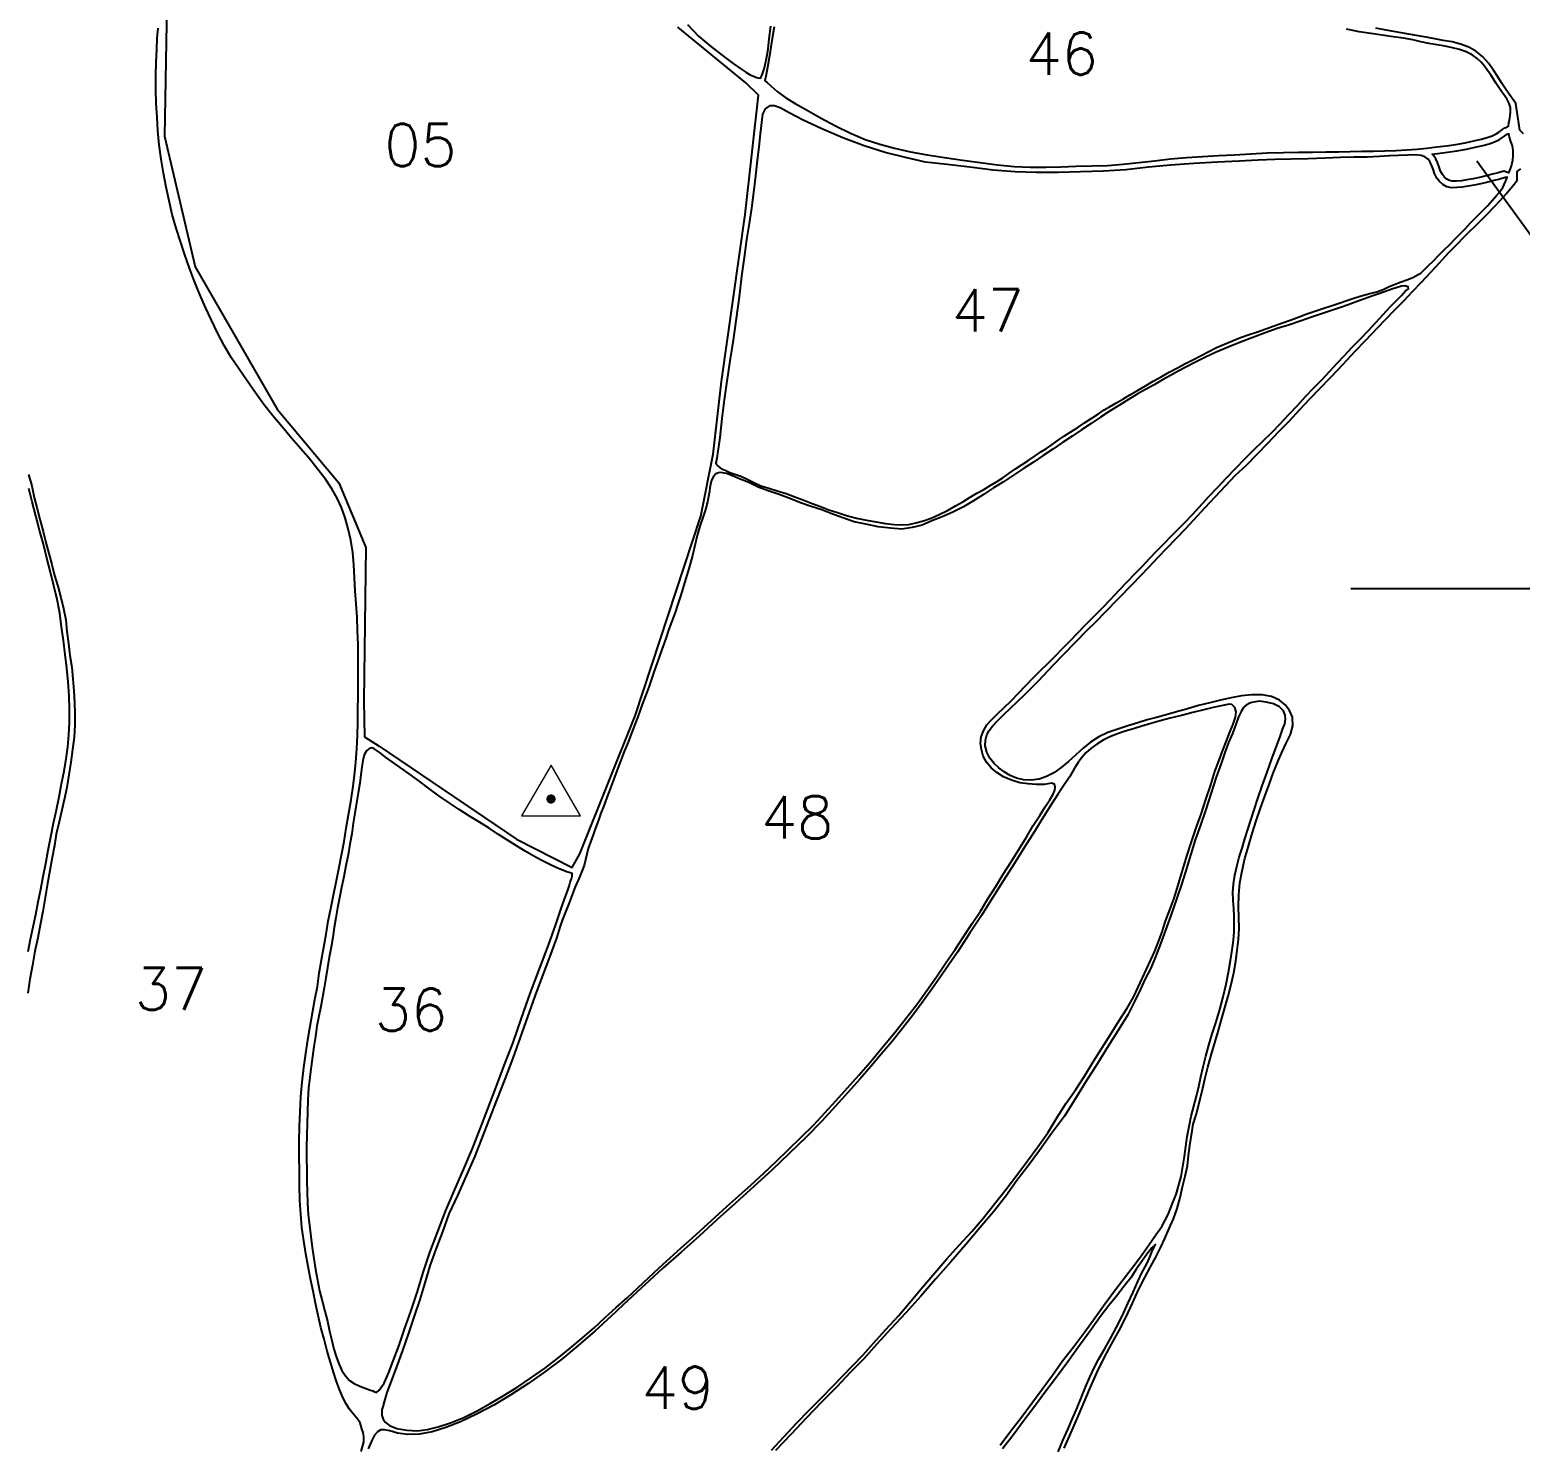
# Model space of a CAD drawing. Header units: millimetres. Extents: x 729593 to 732743, y 7839267 to 7843722.
# Drawn here: x 730967 to 731655, y 7840906 to 7841558 of the extents above; entities that cross this region are included whole.
import ezdxf
from ezdxf.enums import TextEntityAlignment as Align

# ---------------------------------------------------------------- set-up
doc = ezdxf.new("R2010")
doc.units = ezdxf.units.MM
for name, color, linetype in [('0114001001', 1, 'Continuous'), ('0114001001005', 5, 'Continuous'), ('0114001001035', 5, 'Continuous'), ('0114001001036', 5, 'Continuous'), ('0114001001037', 5, 'Continuous'), ('0114001001038', 5, 'Continuous'), ('0114001001046', 5, 'Continuous'), ('0114001001047', 5, 'Continuous'), ('0114001001048', 5, 'Continuous'), ('0114001001049', 5, 'Continuous'), ('0114001001050', 5, 'Continuous'), ('0114001001051', 5, 'Continuous'), ('MALHA', 8, 'Continuous'), ('PÁTIO', 7, 'Continuous'), ('TEXTO', 7, 'Continuous')]:
    doc.layers.add(name, color=color, linetype=linetype)
doc.styles.add('ROMANS', font='romans')

msp = doc.modelspace()

# ---------------------------------------------------------------- linework, layer by layer
at = {"layer": '0114001001', "color": 1}
for points in [[(731656.33, 7841509.57), (731654.67, 7841511.37), (731652.73, 7841523.53), (731651.2, 7841525.74), (731649.62, 7841527.92), (731647.95, 7841530.33), (731646.15, 7841533.08), (731644.39, 7841535.85), (731642.5, 7841538.92), (731640.19, 7841542.18), (731637.47, 7841545.17), (731634.38, 7841547.72), (731631.01, 7841549.61), (731627.26, 7841551.03), (731623.33, 7841551.97), (731619.32, 7841552.72), (731615.47, 7841553.49), (731611.46, 7841554.14), (731602.45, 7841555.79), (731592.91, 7841557.48), (731588.16, 7841558.26)], [(731444.5, 7840903.48), (731447.5, 7840910.36), (731450.56, 7840917.4), (731456.63, 7840931.69), (731459.65, 7840938.53), (731462.9, 7840945.11), (731466.32, 7840951.51), (731469.75, 7840957.79), (731473.01, 7840964.09), (731476.01, 7840970.38), (731478.74, 7840976.5), (731481.6, 7840982.15), (731484.24, 7840987.17), (731486.69, 7840991.6), (731488.85, 7840995.87), (731490.92, 7841000.25), (731492.94, 7841004.73), (731494.81, 7841009.32), (731496.53, 7841014.08), (731497.91, 7841019.03), (731499.09, 7841024.01), (731500.27, 7841028.94), (731501.27, 7841033.76), (731501.83, 7841038.42), (731502.43, 7841043.09), (731503.13, 7841047.89), (731504.01, 7841052.83), (731505.42, 7841057.63), (731506.75, 7841062.77), (731508.09, 7841068.15), (731509.34, 7841073.66), (731510.66, 7841079.17), (731512.19, 7841084.7), (731515.45, 7841095.67), (731517.02, 7841101.11), (731518.49, 7841106.49), (731520.03, 7841111.92), (731521.44, 7841117.37), (731522.72, 7841122.76), (731523.61, 7841128), (731524.27, 7841133.12), (731524.8, 7841138.12), (731525.18, 7841143.15), (731525.08, 7841148.21), (731524.86, 7841153.35), (731524.94, 7841158.66), (731525.54, 7841164.16), (731526.48, 7841169.78), (731527.84, 7841175.48), (731529.44, 7841181.18), (731531.19, 7841186.97), (731533.02, 7841192.81), (731534.97, 7841198.6), (731536.96, 7841204.21), (731538.95, 7841209.59), (731540.91, 7841214.78), (731542.83, 7841219.71), (731544.79, 7841224.37), (731546.85, 7841228.6), (731548.78, 7841232.62), (731549.9, 7841236.64), (731549.69, 7841240.53), (731548.36, 7841243.74), (731546.41, 7841246.3), (731543.69, 7841248.43), (731540.05, 7841250.07), (731535.76, 7841250.91), (731531.06, 7841250.97), (731526.3, 7841250.46), (731521.5, 7841249.46), (731516.62, 7841248.41), (731511.57, 7841247.24), (731506.45, 7841245.9), (731501.29, 7841244.48), (731496.24, 7841243.05), (731491.48, 7841241.61), (731487.02, 7841240.4), (731482.71, 7841239.33), (731478.38, 7841237.96), (731473.87, 7841236.61), (731469.22, 7841235.1), (731464.66, 7841233.45), (731460.48, 7841231.49), (731456.65, 7841229.05), (731453.14, 7841226.3), (731449.81, 7841223.27), (731446.47, 7841220.19), (731443.06, 7841217.35), (731439.69, 7841214.98), (731436.33, 7841213.22), (731432.84, 7841211.97), (731429.27, 7841211.49), (731425.76, 7841211.74), (731422.5, 7841212.48), (731419.6, 7841213.68), (731416.79, 7841215.4), (731414.28, 7841217.24), (731412.06, 7841219.33), (731410.22, 7841221.75), (731408.83, 7841224.51), (731408.08, 7841227.34), (731408.12, 7841230.03), (731408.71, 7841232.39), (731409.8, 7841234.46), (731411.36, 7841236.41), (731413.58, 7841238.79), (731416.44, 7841241.63), (731422.95, 7841247.84), (731426.12, 7841250.93), (731432.58, 7841257.29), (731439.28, 7841264.37), (731454.84, 7841280.5), (731459.14, 7841284.77), (731463.4, 7841289.07), (731475.88, 7841301.82), (731483.64, 7841309.97), (731487.61, 7841314.2), (731491.77, 7841318.49), (731500.5, 7841327.57), (731509.46, 7841337.22), (731514.09, 7841342.17), (731523.54, 7841352.12), (731528.55, 7841356.85), (731533.49, 7841361.81), (731538.44, 7841366.91), (731543.36, 7841372.16), (731548.37, 7841377.3), (731553.21, 7841382.49), (731557.91, 7841387.6), (731562.57, 7841392.38), (731566.94, 7841396.92), (731570.94, 7841401.14), (731578.84, 7841409.61), (731583.27, 7841414.13), (731592.41, 7841423.67), (731596.8, 7841428.35), (731601.07, 7841432.64), (731605.13, 7841436.86), (731609.22, 7841441.2), (731613.48, 7841445.76), (731617.55, 7841450.19), (731621.61, 7841454.5), (731625.49, 7841458.55), (731629.09, 7841462.22), (731636.09, 7841469.17), (731639.63, 7841472.73), (731642.8, 7841475.98), (731645.67, 7841478.99), (731648.29, 7841481.87), (731650.44, 7841484.49), (731652.19, 7841486.58), (731653.44, 7841488.27), (731653.36, 7841492.25), (731655.07, 7841493.48)]]:
    msp.add_lwpolyline(points, dxfattribs=at)
at = {"layer": '0114001001005'}
msp.add_lwpolyline([(731030.6, 7841569.03), (731029.53, 7841508.49), (731043.58, 7841448.21), (731081.52, 7841382.64), (731109.89, 7841348.72), (731122.41, 7841318.83), (731121.38, 7841248.13), (731121.77, 7841231.45), (731128.5, 7841227.23), (731191.83, 7841184.38), (731217.47, 7841171.34), (731221.04, 7841177.58), (731246.61, 7841241.14), (731276.86, 7841333.29), (731282.51, 7841361.85), (731286.45, 7841395.38), (731297.3, 7841472.37), (731303.48, 7841527.44), (731297.67, 7841533.12), (731266.31, 7841558.83)], dxfattribs=at)
at = {"layer": '0114001001035'}
msp.add_lwpolyline([(731270.71, 7841560.05), (731275.79, 7841554.72), (731281.28, 7841550.02), (731286.86, 7841545.69), (731291.73, 7841542), (731295.25, 7841539.57), (731297.6, 7841538.05), (731299.65, 7841536.86), (731301.23, 7841536.2), (731302.54, 7841535.65), (731304.07, 7841535.21), (731304.48, 7841535.38), (731305.33, 7841537.21), (731306.31, 7841540.02), (731307.22, 7841544.29), (731307.86, 7841548.6), (731308.45, 7841553.4), (731309.18, 7841559.21)], dxfattribs=at)
at = {"layer": '0114001001036'}
msp.add_lwpolyline([(731210.44, 7841171.16), (731206.86, 7841172.84), (731203.31, 7841174.64), (731199.83, 7841176.56), (731195.89, 7841178.79), (731191.81, 7841181.26), (731187.73, 7841183.89), (731183.57, 7841186.56), (731179.26, 7841189.33), (731174.79, 7841192.14), (731170.13, 7841194.95), (731165.49, 7841197.94), (731160.79, 7841201.04), (731156.05, 7841204.34), (731151.31, 7841207.9), (731146.77, 7841211.31), (731142.38, 7841214.45), (731138.2, 7841217.35), (731134.51, 7841219.99), (731131.47, 7841222.2), (731128.93, 7841224.1), (731127.09, 7841225.39), (731126.2, 7841225.99), (731125.67, 7841226.23), (731125.34, 7841226.39), (731124.23, 7841226.27), (731122.61, 7841225.11), (731121.64, 7841223.29), (731120.97, 7841220.59), (731120.52, 7841217.57), (731120.09, 7841214.23), (731119.57, 7841210.2), (731118.83, 7841205.73), (731118.04, 7841201.08), (731117.25, 7841196.36), (731116.6, 7841191.66), (731115.9, 7841186.83), (731115.05, 7841182.05), (731114.19, 7841177.12), (731113.21, 7841172.07), (731112.2, 7841167), (731111.21, 7841162.03), (731110.23, 7841157.25), (731109.34, 7841152.66), (731108.52, 7841148.11), (731107.81, 7841143.57), (731107.1, 7841139.03), (731106.34, 7841134.48), (731105.47, 7841129.88), (731104.68, 7841125.17), (731103.85, 7841120.4), (731103.08, 7841115.83), (731102.35, 7841111.46), (731101.55, 7841107.09), (731100.66, 7841102.64), (731099.84, 7841098.04), (731099.1, 7841093.36), (731098.42, 7841088.66), (731097.78, 7841084.05), (731097.14, 7841079.43), (731096.51, 7841074.56), (731095.98, 7841069.43), (731095.68, 7841064.05), (731095.46, 7841058.58), (731095.26, 7841053.15), (731095.1, 7841047.81), (731095.01, 7841042.52), (731095.07, 7841037.21), (731095.14, 7841031.96), (731095.21, 7841026.77), (731095.27, 7841021.65), (731095.39, 7841016.49), (731095.8, 7841011.3), (731096.33, 7841006.11), (731096.98, 7841001.02), (731097.68, 7840995.96), (731098.4, 7840990.91), (731099.15, 7840985.86), (731100.03, 7840980.89), (731101.02, 7840976.09), (731102.18, 7840971.38), (731103.41, 7840966.69), (731104.62, 7840962.03), (731105.68, 7840957.47), (731106.63, 7840953.21), (731107.66, 7840949.14), (731108.81, 7840945.36), (731110.02, 7840942.05), (731111.37, 7840939.24), (731112.92, 7840936.81), (731114.79, 7840934.76), (731117.02, 7840933.31), (731119.66, 7840932.12), (731122.12, 7840931.16), (731124.08, 7840930.4), (731125.57, 7840929.87), (731126.41, 7840929.49), (731127.25, 7840929.08), (731128.57, 7840930.18), (731130.87, 7840933.52), (731133.03, 7840938.42), (731135.04, 7840943.82), (731137.55, 7840950.58), (731140.2, 7840958.36), (731143.21, 7840966.98), (731146.17, 7840975.75), (731148.85, 7840984.46), (731151.88, 7840993.7), (731155.51, 7841003.33), (731159.33, 7841013.12), (731163.36, 7841022.82), (731167.61, 7841032.29), (731171.51, 7841041.61), (731175.06, 7841050.75), (731178.64, 7841059.98), (731182.31, 7841069.69), (731186.17, 7841079.89), (731190.26, 7841090.53), (731194.13, 7841101.73), (731198.17, 7841113.12), (731202.54, 7841124.46), (731206.65, 7841135.51), (731209.99, 7841145.02), (731212.33, 7841151.82), (731214.04, 7841156.68), (731215.31, 7841160.31), (731216.11, 7841162.73), (731216.66, 7841164.49), (731217.16, 7841165.99), (731217.58, 7841167.25), (731217.51, 7841168.48), (731216.59, 7841168.75), (731215.11, 7841169.32), (731213.05, 7841170.08)], close=True, dxfattribs=at)
at = {"layer": '0114001001037'}
for points in [[(731120.16, 7840901.95), (731121.41, 7840906.43), (731121.44, 7840908.88), (731121.17, 7840910.65), (731120.53, 7840912.41), (731119.71, 7840915.22), (731118.16, 7840917.35), (731116.49, 7840919.28), (731114.75, 7840921.55), (731113.32, 7840923.94), (731111.77, 7840926.91), (731110.16, 7840930.55), (731108.8, 7840934.24), (731107.46, 7840938.46), (731106.06, 7840943.12), (731104.56, 7840948.24), (731103.11, 7840953.68), (731101.69, 7840959.18), (731100.37, 7840964.69), (731099.13, 7840970.29), (731098.03, 7840975.94), (731096.9, 7840981.6), (731095.81, 7840987.32), (731094.69, 7840993.15), (731093.77, 7840999.14), (731092.92, 7841005.25), (731092.37, 7841011.47), (731091.98, 7841017.9), (731091.77, 7841024.5), (731091.71, 7841031.28), (731091.6, 7841038.13), (731091.64, 7841045), (731091.73, 7841051.84), (731092.01, 7841058.73), (731092.45, 7841065.54), (731093.02, 7841072.32), (731093.74, 7841078.98), (731094.66, 7841085.45), (731095.65, 7841091.83), (731096.74, 7841098.07), (731097.83, 7841104.21), (731098.92, 7841110.33), (731100, 7841116.46), (731100.89, 7841122.58), (731101.89, 7841128.61), (731103.03, 7841134.53), (731104.02, 7841140.48), (731105, 7841146.44), (731106.24, 7841152.41), (731107.46, 7841158.45), (731108.67, 7841164.55), (731109.93, 7841170.71), (731111.16, 7841176.9), (731112.32, 7841183.18), (731113.33, 7841189.42), (731114.42, 7841195.54), (731115.4, 7841201.6), (731116.32, 7841207.65), (731117.11, 7841213.67), (731117.76, 7841219.78), (731118.27, 7841225.94), (731118.5, 7841232.11), (731118.62, 7841238.18), (731118.69, 7841244.12), (731118.79, 7841250.1), (731118.82, 7841256.03), (731118.85, 7841261.99), (731118.85, 7841268.02), (731118.77, 7841274.14), (731118.54, 7841280.38), (731118.3, 7841286.65), (731117.84, 7841292.83), (731117.51, 7841298.85), (731117.16, 7841304.85), (731116.85, 7841310.81), (731116.36, 7841316.58), (731115.46, 7841322.16), (731114.19, 7841327.46), (731112.88, 7841332.53), (731111.22, 7841337.27), (731109.12, 7841341.59), (731106.64, 7841345.88), (731103.73, 7841350.31), (731100.3, 7841354.87), (731096.51, 7841359.55), (731092.41, 7841364.35), (731088.1, 7841369.32), (731083.84, 7841374.47), (731079.55, 7841379.61), (731075.39, 7841384.85), (731071.45, 7841390.23), (731067.59, 7841395.66), (731063.9, 7841401.04), (731060.27, 7841406.44), (731056.98, 7841412.01), (731053.9, 7841417.79), (731051.13, 7841423.69), (731048.49, 7841429.58), (731045.87, 7841435.45), (731043.41, 7841441.48), (731041.07, 7841447.65), (731038.9, 7841453.86), (731036.83, 7841460), (731034.86, 7841466.15), (731033.12, 7841472.35), (731031.63, 7841478.67), (731030.31, 7841485.04), (731028.99, 7841491.46), (731027.92, 7841497.97), (731027.11, 7841504.5), (731026.49, 7841510.95), (731026.08, 7841517.27), (731025.71, 7841523.6), (731025.57, 7841530.02), (731025.59, 7841536.38), (731025.71, 7841542.67), (731025.9, 7841548.56), (731026.19, 7841553.73), (731026.52, 7841558.31)], [(730966.82, 7841352.55), (730968.27, 7841347.24), (730969.47, 7841341.93), (730970.76, 7841336.64), (730972.17, 7841331.35), (730973.48, 7841326.14), (730974.82, 7841321.11), (730976.22, 7841316.07), (730977.6, 7841311.04), (730978.82, 7841305.97), (730980.27, 7841300.94), (730981.66, 7841295.8), (730982.9, 7841290.67), (730984.01, 7841285.47), (730984.52, 7841280.09), (730985.24, 7841274.54), (730985.89, 7841268.99), (730986.73, 7841263.63), (730987.3, 7841258.22), (730987.75, 7841252.74), (730988.03, 7841247.39), (730988.15, 7841242.24), (730988.13, 7841236.95), (730987.8, 7841231.4), (730987.1, 7841225.71), (730986.27, 7841219.91), (730985.4, 7841214.06), (730984.49, 7841208.15), (730983.27, 7841202.42), (730981.96, 7841197.06), (730980.71, 7841191.77), (730979.59, 7841186.57), (730978.76, 7841181.41), (730977.71, 7841175.84), (730976.57, 7841169.9), (730975.54, 7841163.82), (730974.48, 7841157.46), (730973.39, 7841150.97), (730972.22, 7841144.7), (730971.08, 7841138.81), (730969.73, 7841132.64), (730968.57, 7841126.27), (730967.47, 7841119.84), (730966.41, 7841113.26)]]:
    msp.add_lwpolyline(points, dxfattribs=at)
at = {"layer": '0114001001038'}
msp.add_lwpolyline([(730966.7, 7841132.52), (730967.75, 7841138.22), (730968.98, 7841143.89), (730970.13, 7841149.61), (730971.25, 7841155.44), (730972.44, 7841161.24), (730973.57, 7841167.12), (730974.73, 7841173.13), (730975.9, 7841179.26), (730977.09, 7841185.47), (730978.36, 7841191.69), (730979.63, 7841197.81), (730980.9, 7841203.83), (730982.06, 7841209.83), (730983.16, 7841215.7), (730984.1, 7841221.41), (730984.88, 7841226.94), (730985.44, 7841232.46), (730985.67, 7841238.18), (730985.62, 7841244.28), (730985.52, 7841250.49), (730985.14, 7841256.82), (730984.43, 7841263.16), (730983.7, 7841269.57), (730982.92, 7841275.93), (730982.07, 7841282.24), (730981.24, 7841288.52), (730979.96, 7841294.82), (730978.46, 7841301.1), (730976.92, 7841307.47), (730975.3, 7841313.91), (730973.65, 7841320.36), (730971.86, 7841326.84), (730970.15, 7841333.37), (730968.52, 7841339.83), (730966.95, 7841345.98)], dxfattribs=at)
at = {"layer": '0114001001046'}
msp.add_lwpolyline([(731310.68, 7841559.01), (731309.58, 7841552.58), (731308.64, 7841546.46), (731307.78, 7841541.08), (731306.99, 7841537.04), (731306.42, 7841534.12), (731307.29, 7841533.37), (731309.28, 7841531.59), (731312.07, 7841529.2), (731316.02, 7841526.24), (731320.31, 7841523.66), (731325.68, 7841520.61), (731332, 7841516.94), (731339.03, 7841513.28), (731345.87, 7841509.89), (731352.59, 7841507.04), (731359.43, 7841504.79), (731366.27, 7841502.97), (731373.6, 7841501.25), (731381.32, 7841499.88), (731389.33, 7841498.69), (731397.62, 7841497.53), (731405.72, 7841496.33), (731413.76, 7841495.38), (731421.4, 7841494.58), (731428.77, 7841494.27), (731435.94, 7841494.25), (731442.97, 7841494.46), (731450.03, 7841494.64), (731457.18, 7841494.84), (731464.41, 7841495.07), (731471.64, 7841495.6), (731478.88, 7841496.31), (731486.18, 7841497.18), (731493.53, 7841498.04), (731500.9, 7841498.71), (731508.28, 7841499.22), (731515.66, 7841499.63), (731523.04, 7841499.93), (731530.53, 7841500.35), (731538.11, 7841500.78), (731545.54, 7841500.96), (731552.54, 7841501.12), (731558.99, 7841501.19), (731565.09, 7841501.24), (731570.92, 7841501.33), (731576.34, 7841501.47), (731581.69, 7841501.63), (731587.11, 7841501.57), (731592.35, 7841501.74), (731597.45, 7841501.98), (731602.35, 7841502.27), (731607.1, 7841502.61), (731611.72, 7841503.04), (731616.31, 7841503.54), (731620.79, 7841504.1), (731625.11, 7841504.75), (731629.37, 7841505.51), (731633.41, 7841506.34), (731636.79, 7841507.13), (731639.6, 7841507.87), (731641.83, 7841508.66), (731643.72, 7841509.57), (731644.97, 7841510.43), (731645.95, 7841511.1), (731646.76, 7841511.73), (731647.74, 7841512.32), (731648.91, 7841512.86), (731649.33, 7841513.09), (731649.54, 7841514.65), (731649.84, 7841516.13), (731650.22, 7841517.87), (731650.24, 7841519.91), (731650.26, 7841521.81), (731649.61, 7841523.67), (731648.73, 7841525.51), (731647.47, 7841527.21), (731646.19, 7841529.06), (731644.96, 7841530.95), (731643.75, 7841532.81), (731642.47, 7841534.8), (731641.17, 7841536.81), (731639.76, 7841538.8), (731638.37, 7841540.74), (731636.8, 7841542.64), (731634.97, 7841544.39), (731632.61, 7841546), (731629.82, 7841547.4), (731626.8, 7841548.49), (731623.61, 7841549.32), (731620.24, 7841550.05), (731616.55, 7841550.66), (731612.71, 7841551.33), (731608.95, 7841552.09), (731605.2, 7841552.91), (731600.98, 7841553.66), (731596.21, 7841554.41), (731591.17, 7841555.14), (731585.92, 7841555.82), (731580.44, 7841556.65), (731574.73, 7841557.83)], dxfattribs=at)
at = {"layer": '0114001001047'}
msp.add_lwpolyline([(731284.29, 7841356.87), (731284.66, 7841356.45), (731284.95, 7841356.24), (731285.85, 7841355.57), (731286.88, 7841354.98), (731288.39, 7841354.28), (731290.3, 7841353.5), (731292.52, 7841352.64), (731295.25, 7841351.68), (731298.2, 7841350.37), (731301.39, 7841348.78), (731304.61, 7841347.27), (731308.17, 7841346.14), (731312.11, 7841344.96), (731316.21, 7841343.71), (731320.24, 7841342.17), (731324.33, 7841340.67), (731328.25, 7841339.11), (731332.08, 7841337.67), (731335.92, 7841336.26), (731339.86, 7841334.93), (731344.11, 7841333.58), (731348.72, 7841332.44), (731353.31, 7841331.39), (731357.76, 7841330.6), (731362.07, 7841329.9), (731365.98, 7841329.38), (731369.61, 7841329.29), (731372.88, 7841329.51), (731376.05, 7841330.17), (731379.51, 7841331.2), (731383.11, 7841332.35), (731386.86, 7841334.09), (731390.71, 7841335.92), (731394.38, 7841338.01), (731397.75, 7841339.97), (731401.02, 7841341.99), (731404.24, 7841343.87), (731407.34, 7841345.62), (731410.32, 7841347.37), (731413.26, 7841349.13), (731416.11, 7841350.94), (731418.98, 7841353.04), (731422.05, 7841355.15), (731425.15, 7841357.12), (731428.2, 7841359.15), (731431.04, 7841361.12), (731433.76, 7841362.92), (731436.36, 7841364.54), (731438.92, 7841366.36), (731441.68, 7841368.3), (731444.57, 7841370.26), (731447.59, 7841372.22), (731450.68, 7841374.13), (731453.87, 7841376.29), (731457.22, 7841378.51), (731460.3, 7841380.47), (731462.89, 7841382.25), (731465.37, 7841383.76), (731468.24, 7841385.4), (731471.44, 7841387.23), (731474.79, 7841389.25), (731478.34, 7841391.29), (731481.95, 7841393.34), (731485.53, 7841395.5), (731489.24, 7841397.57), (731492.94, 7841399.67), (731496.72, 7841401.67), (731500.44, 7841403.62), (731504.06, 7841405.57), (731507.66, 7841407.39), (731511.11, 7841409.24), (731514.66, 7841411.03), (731518.36, 7841412.67), (731522.08, 7841414.21), (731525.84, 7841415.72), (731529.74, 7841417), (731533.61, 7841418.28), (731537.42, 7841419.62), (731541.26, 7841421.01), (731545.14, 7841422.42), (731549.09, 7841423.9), (731552.81, 7841425.27), (731556.42, 7841426.58), (731560.07, 7841427.87), (731563.82, 7841429.03), (731567.55, 7841430.23), (731571.21, 7841431.5), (731574.84, 7841432.75), (731578.5, 7841433.98), (731582.08, 7841434.98), (731585.49, 7841435.92), (731588.72, 7841436.79), (731591.56, 7841437.88), (731594.36, 7841439.14), (731597.18, 7841440.34), (731599.86, 7841441.37), (731602.48, 7841442.31), (731605.27, 7841443.37), (731607.74, 7841444.71), (731608.93, 7841445.38), (731610.06, 7841446.48), (731612.35, 7841448.75), (731614.75, 7841451.08), (731617.14, 7841453.52), (731619.75, 7841456.16), (731622.3, 7841458.64), (731624.64, 7841461.1), (731626.9, 7841463.34), (731629.36, 7841465.85), (731631.83, 7841468.49), (731634.5, 7841471.15), (731637.08, 7841473.82), (731639.62, 7841476.4), (731641.92, 7841478.93), (731643.83, 7841481.1), (731645.12, 7841482.61), (731645.96, 7841483.74), (731646.72, 7841484.87), (731647.43, 7841486.3), (731648.1, 7841487.87), (731648.72, 7841489.65), (731647.89, 7841489.51), (731645.39, 7841488.69), (731642.73, 7841488.03), (731639.8, 7841487.31), (731636.55, 7841486.57), (731633.59, 7841485.99), (731630.73, 7841485.47), (731628.03, 7841485.02), (731625.57, 7841484.79), (731623.06, 7841484.69), (731620.97, 7841485.21), (731619.11, 7841486.26), (731617.58, 7841487.63), (731616.38, 7841489.22), (731615.31, 7841491.24), (731614.62, 7841493.24), (731613.9, 7841495.13), (731613.23, 7841496.54), (731612.31, 7841497.96), (731610.77, 7841499.01), (731609.08, 7841499.65), (731606.5, 7841499.96), (731602.79, 7841499.84), (731598.64, 7841499.61), (731594.49, 7841499.43), (731589.82, 7841499.16), (731584.22, 7841498.83), (731578.22, 7841498.82), (731571.83, 7841498.7), (731564.8, 7841498.46), (731557.02, 7841498.13), (731549.16, 7841497.86), (731541.57, 7841497.72), (731533.87, 7841497.4), (731525.21, 7841496.96), (731515.22, 7841496.5), (731504.21, 7841495.85), (731493.56, 7841495.16), (731483.27, 7841494.21), (731472.9, 7841493.02), (731462.41, 7841492.39), (731451.98, 7841492.12), (731441.68, 7841491.81), (731431.74, 7841491.75), (731421.86, 7841492.04), (731411.69, 7841492.89), (731401, 7841494.23), (731390.5, 7841495.42), (731380.54, 7841496.61), (731371.22, 7841498.68), (731361.93, 7841501), (731352.21, 7841504.01), (731342.3, 7841507.81), (731332.72, 7841511.97), (731324.08, 7841515.92), (731317.59, 7841519.31), (731313.48, 7841521.52), (731310.84, 7841522.59), (731308.59, 7841522.46), (731306.57, 7841521.12), (731305.38, 7841518.61), (731304.84, 7841514.79), (731304.26, 7841509.68), (731303.56, 7841503.6), (731302.83, 7841497.27), (731302.08, 7841490.24), (731301.1, 7841482.59), (731300.17, 7841475.33), (731299.2, 7841468.28), (731297.97, 7841460.84), (731296.89, 7841452.61), (731295.65, 7841443.9), (731294.48, 7841434.36), (731293.16, 7841424.43), (731291.72, 7841414.5), (731290.25, 7841404.85), (731288.82, 7841395.53), (731287.71, 7841386.87), (731286.63, 7841378.39), (731285.56, 7841369.51), (731284.22, 7841360.04), (731283.81, 7841357.71)], close=True, dxfattribs=at)
at = {"layer": '0114001001048'}
msp.add_lwpolyline([(731129.8, 7840921.16), (731129.77, 7840918.59), (731130.32, 7840916.83), (731131.35, 7840915.49), (731133.25, 7840914), (731136.72, 7840912.61), (731141.22, 7840911.73), (731146.17, 7840911.47), (731150.88, 7840912.07), (731155.79, 7840913.34), (731161.48, 7840915.19), (731167.49, 7840917.67), (731173.77, 7840920.71), (731179.71, 7840924.03), (731185.74, 7840927.59), (731192, 7840931.46), (731198.37, 7840935.69), (731204.7, 7840940.24), (731210.8, 7840944.91), (731216.66, 7840949.63), (731222.29, 7840954.31), (731227.62, 7840959.03), (731232.76, 7840963.81), (731237.82, 7840968.31), (731242.87, 7840972.77), (731247.88, 7840977.37), (731252.77, 7840982.03), (731257.72, 7840986.67), (731262.7, 7840991.27), (731267.82, 7840995.86), (731273.03, 7841000.55), (731278.28, 7841005.32), (731283.52, 7841010.08), (731288.84, 7841014.94), (731294.38, 7841019.79), (731300.08, 7841024.97), (731305.88, 7841030.35), (731311.55, 7841035.76), (731317.25, 7841041.26), (731323.22, 7841046.93), (731328.95, 7841052.65), (731334.05, 7841058.1), (731339.07, 7841063.59), (731344.53, 7841069.58), (731349.77, 7841075.53), (731355.05, 7841081.71), (731360.78, 7841088.53), (731366.35, 7841095.18), (731371.49, 7841101.61), (731376.43, 7841108.13), (731381.12, 7841114.51), (731385.59, 7841120.84), (731389.91, 7841127.23), (731394.12, 7841133.51), (731398.18, 7841139.54), (731402.09, 7841145.41), (731405.85, 7841151.09), (731409.3, 7841156.84), (731412.9, 7841162.51), (731416.36, 7841168.18), (731419.96, 7841173.86), (731423.58, 7841179.53), (731427, 7841185.24), (731430.21, 7841190.57), (731433.22, 7841195.18), (731435.76, 7841199.17), (731437.86, 7841202.53), (731439.36, 7841205.09), (731440.12, 7841206.88), (731440.27, 7841208.27), (731439.98, 7841209.64), (731438.59, 7841210.12), (731435.17, 7841209.5), (731431.57, 7841209.51), (731427.9, 7841209.78), (731424.03, 7841210.35), (731420.17, 7841211.48), (731416.5, 7841213.11), (731413.42, 7841215.01), (731410.78, 7841217.23), (731408.63, 7841219.85), (731407.14, 7841222.64), (731406.26, 7841225.63), (731405.93, 7841228.59), (731406.2, 7841231.54), (731407.21, 7841234.31), (731408.78, 7841237.01), (731410.99, 7841239.43), (731413.59, 7841241.95), (731416.64, 7841244.93), (731419.94, 7841248.16), (731423.33, 7841251.63), (731426.76, 7841255.19), (731430.16, 7841258.7), (731433.57, 7841262.07), (731436.95, 7841265.37), (731440.26, 7841268.67), (731443.6, 7841272.06), (731446.99, 7841275.63), (731450.56, 7841279.34), (731454.25, 7841283.14), (731458.11, 7841287.05), (731462.06, 7841291), (731465.97, 7841295.08), (731469.87, 7841299.1), (731473.52, 7841303.05), (731477.09, 7841306.74), (731480.52, 7841310.3), (731483.83, 7841313.8), (731487.11, 7841317.23), (731490.37, 7841320.58), (731493.6, 7841323.91), (731496.97, 7841327.28), (731500.31, 7841330.53), (731503.52, 7841333.85), (731507.02, 7841337.75), (731510.96, 7841342.13), (731515.15, 7841346.57), (731519.36, 7841351.02), (731523.59, 7841355.41), (731527.77, 7841359.72), (731531.96, 7841363.9), (731536.15, 7841367.91), (731540.16, 7841371.88), (731544.12, 7841375.94), (731548.14, 7841380.17), (731552.06, 7841384.37), (731555.76, 7841388.45), (731559.62, 7841392.45), (731563.37, 7841396.37), (731566.95, 7841400.14), (731570.32, 7841403.81), (731573.72, 7841407.43), (731577.32, 7841411.17), (731580.95, 7841414.96), (731584.58, 7841418.79), (731588.13, 7841422.6), (731591.58, 7841426.31), (731594.83, 7841429.76), (731597.79, 7841432.69), (731599.99, 7841435.01), (731601.85, 7841437.25), (731603.22, 7841438.09), (731603.03, 7841439.01), (731601.64, 7841439.46), (731600.01, 7841439.32), (731598.05, 7841438.8), (731595.58, 7841437.97), (731592.68, 7841436.91), (731589.55, 7841435.75), (731586.32, 7841434.71), (731582.98, 7841433.53), (731579.19, 7841432.12), (731575.38, 7841430.78), (731571.83, 7841429.45), (731568.19, 7841428.23), (731564.01, 7841426.9), (731559.03, 7841425.23), (731553.82, 7841423.43), (731548.32, 7841421.58), (731542.71, 7841419.76), (731537.11, 7841417.82), (731531.44, 7841415.69), (731525.7, 7841413.57), (731520.07, 7841411.21), (731514.6, 7841408.86), (731509.59, 7841406.61), (731505.07, 7841404.37), (731500.94, 7841402.17), (731497.06, 7841400.1), (731493.42, 7841398.18), (731489.73, 7841396.14), (731485.93, 7841393.89), (731481.94, 7841391.73), (731478.04, 7841389.49), (731474.12, 7841387.05), (731470, 7841384.54), (731465.64, 7841381.89), (731461.24, 7841378.99), (731456.85, 7841376.09), (731452.45, 7841373.17), (731448.1, 7841370.23), (731443.66, 7841367.22), (731439.21, 7841364.11), (731434.73, 7841361.25), (731430.26, 7841358.24), (731425.66, 7841355.25), (731421.01, 7841352.21), (731416.46, 7841349.18), (731411.81, 7841346.3), (731407.21, 7841343.35), (731402.62, 7841340.32), (731397.98, 7841337.56), (731393.04, 7841335.11), (731388.22, 7841332.98), (731383.46, 7841331.08), (731378.88, 7841329.2), (731374.4, 7841327.99), (731369.65, 7841327.36), (731364.29, 7841327.73), (731358.59, 7841328.41), (731352.97, 7841329.53), (731347.54, 7841330.73), (731342.29, 7841332.46), (731337.32, 7841334.36), (731332.68, 7841336.15), (731327.82, 7841337.72), (731322.85, 7841339.42), (731317.98, 7841341.5), (731312.94, 7841343.29), (731307.99, 7841345.02), (731303.3, 7841346.69), (731299.05, 7841348.75), (731295.03, 7841350.42), (731291.47, 7841351.89), (731288.64, 7841352.9), (731286.83, 7841353.34), (731286.16, 7841353.4), (731285.09, 7841353.21), (731283.74, 7841352.74), (731282.66, 7841351.59), (731281.79, 7841349.84), (731281.22, 7841347.28), (731280.69, 7841343.82), (731279.94, 7841339.94), (731278.95, 7841336.31), (731277.74, 7841332.69), (731276.47, 7841328.72), (731275.23, 7841324.32), (731274.14, 7841319.71), (731272.99, 7841315.14), (731271.79, 7841310.74), (731270.53, 7841306.53), (731269.36, 7841302.55), (731268.26, 7841298.86), (731267.16, 7841295.45), (731266.14, 7841292.31), (731265.17, 7841289.28), (731264.18, 7841286.43), (731263.11, 7841283.58), (731262.01, 7841280.7), (731260.97, 7841277.77), (731259.92, 7841274.79), (731258.86, 7841271.79), (731257.79, 7841268.76), (731256.73, 7841265.67), (731255.54, 7841262.3), (731254.28, 7841258.6), (731253.03, 7841254.91), (731251.65, 7841251.24), (731250.3, 7841247.73), (731249.05, 7841244.33), (731247.8, 7841240.81), (731246.43, 7841237.15), (731244.93, 7841233.22), (731243.29, 7841229.06), (731241.58, 7841224.7), (731239.87, 7841220.29), (731238.19, 7841215.88), (731236.58, 7841211.62), (731235.05, 7841207.49), (731233.55, 7841203.5), (731232.11, 7841199.74), (731230.78, 7841196.27), (731229.61, 7841193.07), (731228.46, 7841189.88), (731227.33, 7841186.73), (731226.17, 7841183.39), (731224.96, 7841179.98), (731223.03, 7841172.16), (731220.85, 7841166.78), (731218.92, 7841162.33), (731216.2, 7841154.97), (731213.09, 7841147.25), (731212.04, 7841144.15), (731210.33, 7841138.68), (731207.12, 7841129.94), (731203.73, 7841121.04), (731200.32, 7841111.89), (731196.94, 7841102.47), (731193.6, 7841092.93), (731190.12, 7841083.31), (731186.45, 7841073.65), (731182.86, 7841064.21), (731179.31, 7841055.21), (731176.03, 7841046.84), (731172.61, 7841038.21), (731168.66, 7841029.13), (731164.58, 7841020.06), (731160.72, 7841011.49), (731157.69, 7841003.19), (731154.7, 7840995.31), (731151.9, 7840987.59), (731149.56, 7840979.77), (731147.21, 7840972.01), (731144.68, 7840964.33), (731141.99, 7840956.56), (731139.34, 7840948.58), (731136.54, 7840940.99), (731134.07, 7840934.41), (731132.13, 7840929.18), (731130.8, 7840924.92), (731130.21, 7840922.58)], close=True, dxfattribs=at)
at = {"layer": '0114001001049'}
msp.add_lwpolyline([(731309.45, 7840902.49), (731315.17, 7840908.77), (731321.02, 7840915.04), (731326.93, 7840921.12), (731332.62, 7840926.9), (731337.71, 7840932.02), (731342.44, 7840936.91), (731346.99, 7840941.63), (731351.64, 7840946.32), (731356.53, 7840951.86), (731362.12, 7840957.98), (731368, 7840964.49), (731373.7, 7840971.29), (731379.32, 7840977.91), (731384.85, 7840984.28), (731390.3, 7840990.86), (731396.09, 7840997.16), (731401.81, 7841003.43), (731407.28, 7841009.67), (731412.46, 7841016.25), (731417.63, 7841022.85), (731422.69, 7841029.37), (731427.47, 7841036), (731432.3, 7841042.51), (731436.94, 7841048.92), (731440.99, 7841055.88), (731445.32, 7841062.52), (731449.76, 7841068.86), (731453.88, 7841075.07), (731457.77, 7841081.58), (731461.81, 7841087.99), (731465.86, 7841094.3), (731469.82, 7841100.64), (731473.45, 7841106.43), (731476.37, 7841111.52), (731480.64, 7841120.32), (731486.2, 7841132.62), (731487.85, 7841136.73), (731489.45, 7841141.18), (731491.18, 7841146.51), (731493.25, 7841151.78), (731495.03, 7841156.71), (731496.6, 7841161.65), (731498.07, 7841166.87), (731499.7, 7841171.92), (731501.25, 7841176.89), (731503.09, 7841182.63), (731505.21, 7841189.17), (731507.61, 7841195.82), (731509.82, 7841202.56), (731512.04, 7841209.37), (731514.01, 7841215.5), (731515.9, 7841220.77), (731517.64, 7841225.34), (731519.29, 7841229.72), (731520.84, 7841233.63), (731522.32, 7841237.33), (731523.53, 7841240.56), (731523.84, 7841243.09), (731523.11, 7841245.07), (731521.7, 7841246.38), (731520.55, 7841246.59), (731516.83, 7841245.82), (731513.19, 7841245.07), (731508.85, 7841244.01), (731503.8, 7841242.74), (731498.53, 7841241.41), (731493.37, 7841240.08), (731488.77, 7841238.97), (731484.45, 7841237.72), (731480.31, 7841236.44), (731476.42, 7841235.25), (731472.64, 7841234.1), (731469.01, 7841232.92), (731465.53, 7841231.56), (731462.46, 7841229.99), (731459.51, 7841228.08), (731456.79, 7841226.14), (731454.49, 7841224.18), (731452.6, 7841222.05), (731450.93, 7841219.63), (731449.27, 7841217.04), (731447.02, 7841213.27), (731444.44, 7841209.35), (731441.67, 7841205.22), (731438.53, 7841200.4), (731434.99, 7841194.6), (731430.7, 7841187.92), (731426.17, 7841180.62), (731421.42, 7841172.99), (731416.5, 7841165.34), (731411.43, 7841157.3), (731406.34, 7841149.18), (731400.82, 7841140.77), (731395.25, 7841132.21), (731389.72, 7841124.22), (731384.45, 7841116.74), (731379.49, 7841109.64), (731374.64, 7841103.13), (731369.75, 7841096.84), (731364.89, 7841090.82), (731360.11, 7841085.16), (731355.33, 7841079.52), (731350.25, 7841073.7), (731344.81, 7841067.71), (731339.02, 7841061.23), (731332.66, 7841054.34), (731325.43, 7841046.97), (731317.56, 7841039.38), (731309.58, 7841031.72), (731301.34, 7841024.13), (731292.89, 7841016.52), (731284.45, 7841008.89), (731276.09, 7841001.28), (731267.74, 7840993.8), (731259.4, 7840986.45), (731251.23, 7840979.02), (731243.29, 7840971.68), (731235.56, 7840964.4), (731227.95, 7840957.46), (731220.32, 7840950.83), (731212.69, 7840944.46), (731204.92, 7840938.62), (731197.13, 7840933.11), (731189.26, 7840928.12), (731181.36, 7840923.38), (731173.47, 7840919.12), (731166.09, 7840915.66), (731159.33, 7840913.04), (731152.95, 7840911.04), (731147.12, 7840909.89), (731141.73, 7840909.75), (731137.01, 7840910.38), (731133.46, 7840911.52), (731131.04, 7840912.01), (731129.26, 7840911.87), (731127.72, 7840911.08), (731126.34, 7840909.45), (731125.04, 7840906.73), (731123.52, 7840903.11)], dxfattribs=at)
at = {"layer": '0114001001050'}
msp.add_lwpolyline([(731414.94, 7840904.94), (731419.79, 7840911.42), (731424.73, 7840917.84), (731429.6, 7840924.27), (731434.25, 7840930.74), (731439.05, 7840937.15), (731443.74, 7840943.73), (731448.84, 7840950.38), (731453.91, 7840957.08), (731458.74, 7840963.68), (731463.42, 7840970.2), (731468.18, 7840976.59), (731472.7, 7840982.7), (731476.93, 7840988.1), (731480.38, 7840992.82), (731483.7, 7840997.43), (731486.76, 7841001.87), (731489.43, 7841005.7), (731492.48, 7841011.2), (731494.62, 7841016.79), (731496.05, 7841020.52), (731497.22, 7841024.36), (731498.37, 7841028.8), (731499.25, 7841033.43), (731500, 7841038.01), (731500.63, 7841042.56), (731501.25, 7841047.19), (731502.1, 7841051.89), (731503.08, 7841056.6), (731504.3, 7841061.23), (731505.52, 7841065.81), (731506.62, 7841070.31), (731507.54, 7841074.8), (731508.57, 7841079.36), (731509.8, 7841084.24), (731511.19, 7841089.35), (731512.76, 7841094.61), (731514.48, 7841100.08), (731516.23, 7841105.77), (731517.81, 7841111.64), (731519.14, 7841117.43), (731520.26, 7841123.05), (731521.14, 7841128.35), (731521.91, 7841133.31), (731522.53, 7841137.8), (731522.82, 7841141.67), (731522.83, 7841145.23), (731522.9, 7841148.77), (731522.66, 7841152.37), (731522.38, 7841156.04), (731522.28, 7841159.73), (731522.54, 7841163.63), (731523.15, 7841167.66), (731524.03, 7841171.76), (731525.19, 7841176), (731526.49, 7841180.24), (731527.83, 7841184.49), (731529.13, 7841188.77), (731530.51, 7841193.13), (731532.02, 7841197.84), (731533.77, 7841203.09), (731535.84, 7841208.98), (731538.01, 7841215.27), (731540.15, 7841221.33), (731542.16, 7841226.7), (731543.87, 7841231.27), (731545.22, 7841234.85), (731546.23, 7841237.59), (731546.58, 7841239.66), (731546.33, 7841241.52), (731545.54, 7841243.48), (731543.78, 7841245.39), (731540.99, 7841246.8), (731537.66, 7841247.55), (731534.38, 7841248.02), (731530.97, 7841247.37), (731530.04, 7841247.02), (731528.4, 7841246.18), (731527.14, 7841245.05), (731526.01, 7841243.18), (731524.85, 7841240.69), (731523.56, 7841237.18), (731522.06, 7841233.1), (731520.3, 7841228.84), (731518.62, 7841224.29), (731516.89, 7841219.28), (731514.52, 7841212.9), (731512.26, 7841205.67), (731509.77, 7841198.09), (731507.34, 7841190.79), (731504.91, 7841184.02), (731502.92, 7841177.42), (731500.87, 7841170.78), (731498.65, 7841163.92), (731496.3, 7841156.62), (731493.65, 7841149.15), (731491.15, 7841142.36), (731488.85, 7841136.03), (731486.52, 7841130.01), (731484.22, 7841124.57), (731481.83, 7841119.88), (731479.69, 7841115.23), (731477.09, 7841109.71), (731473.75, 7841103.3), (731469.44, 7841096.35), (731464.73, 7841088.84), (731459.79, 7841080.88), (731454.64, 7841072.66), (731449.73, 7841064.69), (731444.54, 7841056.66), (731438.66, 7841048.54), (731433.1, 7841040.78), (731427.9, 7841033.61), (731422.68, 7841026.99), (731417.48, 7841019.76), (731411.78, 7841012.42), (731405.62, 7841005.06), (731399.09, 7840997.41), (731392.19, 7840989.48), (731385.15, 7840981.49), (731378.3, 7840973.6), (731371.35, 7840965.87), (731364.44, 7840958.46), (731357.99, 7840951.39), (731351.98, 7840944.74), (731345.9, 7840938.53), (731339.55, 7840931.8), (731332.58, 7840924.7), (731325.6, 7840917.44), (731318.59, 7840909.99), (731311.38, 7840902.42)], dxfattribs=at)
at = {"layer": '0114001001051'}
msp.add_lwpolyline([(731441.73, 7840901.78), (731443.85, 7840906.97), (731446.09, 7840912.15), (731448.29, 7840917.16), (731450.41, 7840922.13), (731452.43, 7840926.95), (731454.33, 7840931.64), (731456.22, 7840936.15), (731458.23, 7840940.49), (731460.5, 7840944.68), (731463.04, 7840949.13), (731465.87, 7840954.02), (731468.62, 7840959.27), (731471.29, 7840964.72), (731473.85, 7840970.17), (731476.21, 7840975.5), (731478.36, 7840980.28), (731480.48, 7840984.59), (731482.4, 7840988.25), (731483.91, 7840991.5), (731485.23, 7840994.74), (731486.51, 7840997.41), (731484.9, 7840995.86), (731482.58, 7840993.01), (731480.08, 7840989.42), (731477.87, 7840986.15), (731475.15, 7840982.03), (731472, 7840977.99), (731468.79, 7840973.73), (731465.12, 7840969.27), (731461.07, 7840964.12), (731456.6, 7840957.81), (731451.51, 7840950.79), (731446.19, 7840943.26), (731440.88, 7840936.22), (731435.58, 7840929.21), (731430.5, 7840922.26), (731425.47, 7840915.85), (731420.93, 7840909.41), (731416.08, 7840903.18)], dxfattribs=at)
at = {"layer": 'MALHA'}
msp.add_lwpolyline([(731576.65, 7841300), (732593.46, 7841300)], dxfattribs=at)
at = {"layer": 'PÁTIO'}
msp.add_lwpolyline([(731649.38, 7841509.92), (731649.75, 7841508.14), (731650.34, 7841506.08), (731651.02, 7841504.11), (731651.42, 7841501.98), (731651.43, 7841499.64), (731651.17, 7841497.36), (731650.74, 7841495.34), (731650.11, 7841493.4), (731649.44, 7841491.55), (731647.16, 7841492.43), (731644.56, 7841491.57), (731642.02, 7841490.95), (731639.1, 7841490.23), (731635.93, 7841489.51), (731633.03, 7841488.93), (731630.21, 7841488.43), (731627.64, 7841487.99), (731625.37, 7841487.78), (731623.37, 7841487.71), (731622.09, 7841488.03), (731620.87, 7841488.72), (731619.79, 7841489.67), (731618.91, 7841490.84), (731618.07, 7841492.44), (731617.45, 7841494.25), (731616.67, 7841496.32), (731615.85, 7841498.01), (731614.5, 7841500.1), (731614.21, 7841500.29), (731616.66, 7841500.56), (731621.2, 7841501.13), (731625.6, 7841501.79), (731629.94, 7841502.57), (731634.05, 7841503.41), (731637.52, 7841504.22), (731640.48, 7841505), (731642.98, 7841505.88), (731645.23, 7841506.97), (731646.67, 7841507.96), (731647.72, 7841508.68), (731648.46, 7841509.25), (731649.14, 7841509.66)], close=True, dxfattribs=at)
at = {"layer": 'TEXTO', "linetype": 'Continuous'}
msp.add_lwpolyline([(731634.76, 7841497.09), (731667.08, 7841452.75), (731744.73, 7841452.75)], dxfattribs=at)
at = {"layer": 'TEXTO', "color": 7, "lineweight": 9, "flags": 128}
msp.add_lwpolyline([(731194.21, 7841195.02), (731221.33, 7841195.02), (731207.77, 7841218.51)], close=True, dxfattribs=at)
at = {"layer": 'TEXTO', "color": 7, "lineweight": 9, "const_width": 2.12, "flags": 128}
msp.add_lwpolyline([(731206.71, 7841202.85, -1), (731208.83, 7841202.85, -1)], format="xyb", close=True, dxfattribs=at)

# ---------------------------------------------------------------- texts
at = {"layer": 'TEXTO', "linetype": 'Continuous', "style": 'ROMANS'}
for s, p in [('46', (731443.3, 7841531.03)), ('47', (731409.24, 7841412.57)), ('48', (731321.27, 7841178.78)), ('37', (731032.53, 7841099.71)), ('36', (731143.21, 7841090.04)), ('49', (731266.25, 7840915.72))]:
    msp.add_text(s, height=19.5, dxfattribs=at).set_placement(p, align=Align.BOTTOM_CENTER)
msp.add_text('05', height=19.5, dxfattribs=at).set_placement((731130.86, 7841514.25), align=Align.TOP_LEFT)

doc.saveas('drawing.dxf')
